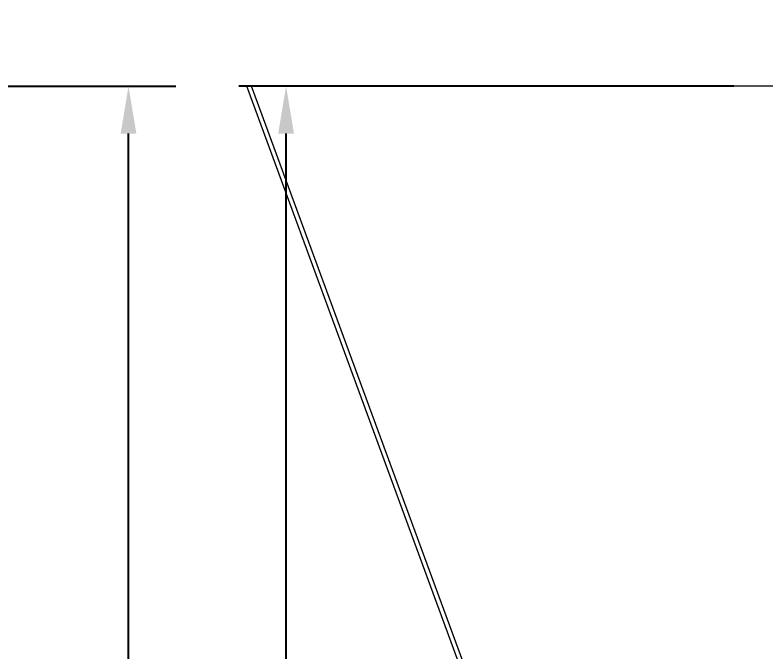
# Model space of a CAD drawing. Header units: millimetres. Extents: x -191664 to 191490, y -197311 to 10263.
# Drawn here: x 1518 to 1994.5, y -116891.8 to -116487.5 of the extents above; entities that cross this region are included whole.
import ezdxf

# ---------------------------------------------------------------- set-up
doc = ezdxf.new("R2010")
doc.units = ezdxf.units.MM
for name, color, linetype, lineweight in [('COTAS_P', 1, 'Continuous', 0), ('COTAS_R', 1, 'Continuous', 0), ('DET_briquetadora_frontal', 7, 'Continuous', 0), ('R15_COTAS_TRANSPORTE_P', 1, 'Continuous', 0)]:
    doc.layers.add(name, color=color, linetype=linetype, lineweight=lineweight)
doc.dimstyles.new('PLANTA_20', dxfattribs={"dimtxt": 50, "dimasz": 30, "dimexe": 30, "dimexo": 16, "dimgap": 20, "dimtad": 1, "dimtih": 1, "dimtoh": 1, "dimdec": 1, "dimzin": 0, "dimdsep": 46, "dimcen": 0.09, "dimadec": 0, "dimazin": 0, "dimtfac": 1, "dimtdec": 4, "dimtofl": 0, "dimtmove": 0, "dimatfit": 3, "dimfxl": 1, "dimtolj": 1, "dimtzin": 0, "dimarcsym": 0})

# ---------------------------------------------------------------- blocks, each defined once
blk = doc.blocks.new('*D84')
at = {"layer": 'COTAS_R', "color": 0, "lineweight": -2, "transparency": 16777216}
for p, q in [((506, -116532.75), (1620, -116532.75)), ((1590, -119170), (1590, -116562.75)), ((506, -119200), (1620, -119200))]:
    blk.add_line(p, q, dxfattribs=at)
at = {"layer": 'COTAS_R', "color": 0, "transparency": 16777216}
for points in [[(1585, -116562.75), (1595, -116562.75), (1590, -116532.75)], [(1585, -119170), (1595, -119170), (1590, -119200)]]:
    blk.add_solid(points, dxfattribs=at)
at = {"layer": 'Defpoints', "color": 0, "transparency": 16777216}
for p in [(490, -116532.75), (1590, -116532.75), (490, -119200)]:
    blk.add_point(p, dxfattribs=at)
blk = doc.blocks.new('*D85')
at = {"layer": 'COTAS_P', "color": 0, "lineweight": -2, "transparency": 16777216}
for p, q in [((1974, -116532.75), (1660, -116532.75)), ((1690, -119170), (1690, -116562.75)), ((1974, -119200), (1660, -119200))]:
    blk.add_line(p, q, dxfattribs=at)
at = {"layer": 'COTAS_P', "color": 0, "transparency": 16777216}
for points in [[(1685, -116562.75), (1695, -116562.75), (1690, -116532.75)], [(1685, -119170), (1695, -119170), (1690, -119200)]]:
    blk.add_solid(points, dxfattribs=at)
at = {"layer": 'Defpoints', "color": 0, "transparency": 16777216}
for p in [(1690, -116532.75), (1990, -116532.75), (1990, -119200)]:
    blk.add_point(p, dxfattribs=at)
blk = doc.blocks.new('*D133')
at = {"layer": 'Defpoints', "color": 0, "transparency": 16777216}
for p in [(439.69, -194147.98), (217.89, -194406.09), (-500, -194490), (-500, -194490), (500, -194490)]:
    blk.add_point(p, dxfattribs=at)
at = {"layer": 'R15_COTAS_TRANSPORTE_P', "color": 0, "lineweight": -2, "transparency": 16777216}
blk.add_arc((-500, -194490), 722.77, 2.37834, 17.62166, dxfattribs=at)
at = {"layer": 'R15_COTAS_TRANSPORTE_P', "color": 0, "transparency": 16777216}
for points in [[(184.12, -194272.81), (193.59, -194269.58), (179.18, -194242.8)], [(227.15, -194459.9), (217.15, -194460.11), (222.77, -194490)]]:
    blk.add_solid(points, dxfattribs=at)

msp = doc.modelspace()

# ---------------------------------------------------------------- linework, layer by layer
at = {"layer": 'DET_briquetadora_frontal', "color": 253, "true_color": 0xa8b8bb}
for p, q in [((1800, -116900), (1665, -116532.75)), ((1665, -116532.75), (1668, -116532.75)), ((2315, -116532.75), (1665, -116532.75)), ((1803, -116900), (1668, -116532.75))]:
    msp.add_line(p, q, dxfattribs=at)

# ---------------------------------------------------------------- dimensions: what is measured, and where the dimension line sits
at = {"layer": 'COTAS_P'}
dim = msp.add_aligned_dim(p1=(1990, -119200), p2=(1990, -116532.75), distance=300, text='<> P', dimstyle='PLANTA_20', dxfattribs=at)
dim.commit()
dim.dimension.update_dxf_attribs({"geometry": '*D85', "text_midpoint": (1690, -117866.375)})
at = {"layer": 'COTAS_R'}
dim = msp.add_aligned_dim(p1=(490, -119200), p2=(490, -116532.75), distance=-1100, text='<> R', dimstyle='PLANTA_20', dxfattribs=at)
dim.commit()
dim.dimension.update_dxf_attribs({"geometry": '*D84', "text_midpoint": (1590, -117866.375)})
at = {"layer": 'R15_COTAS_TRANSPORTE_P'}
dim = msp.add_angular_dim_2l(base=(217.89, -194406.09), line1=((-500, -194490), (500, -194490)), line2=((-500, -194490), (439.69, -194147.98)), dimstyle='PLANTA_20', dxfattribs=at)
dim.commit()
dim.dimension.update_dxf_attribs({"geometry": '*D133', "text_midpoint": (191490.46, -33543.69)})

doc.saveas('drawing.dxf')
